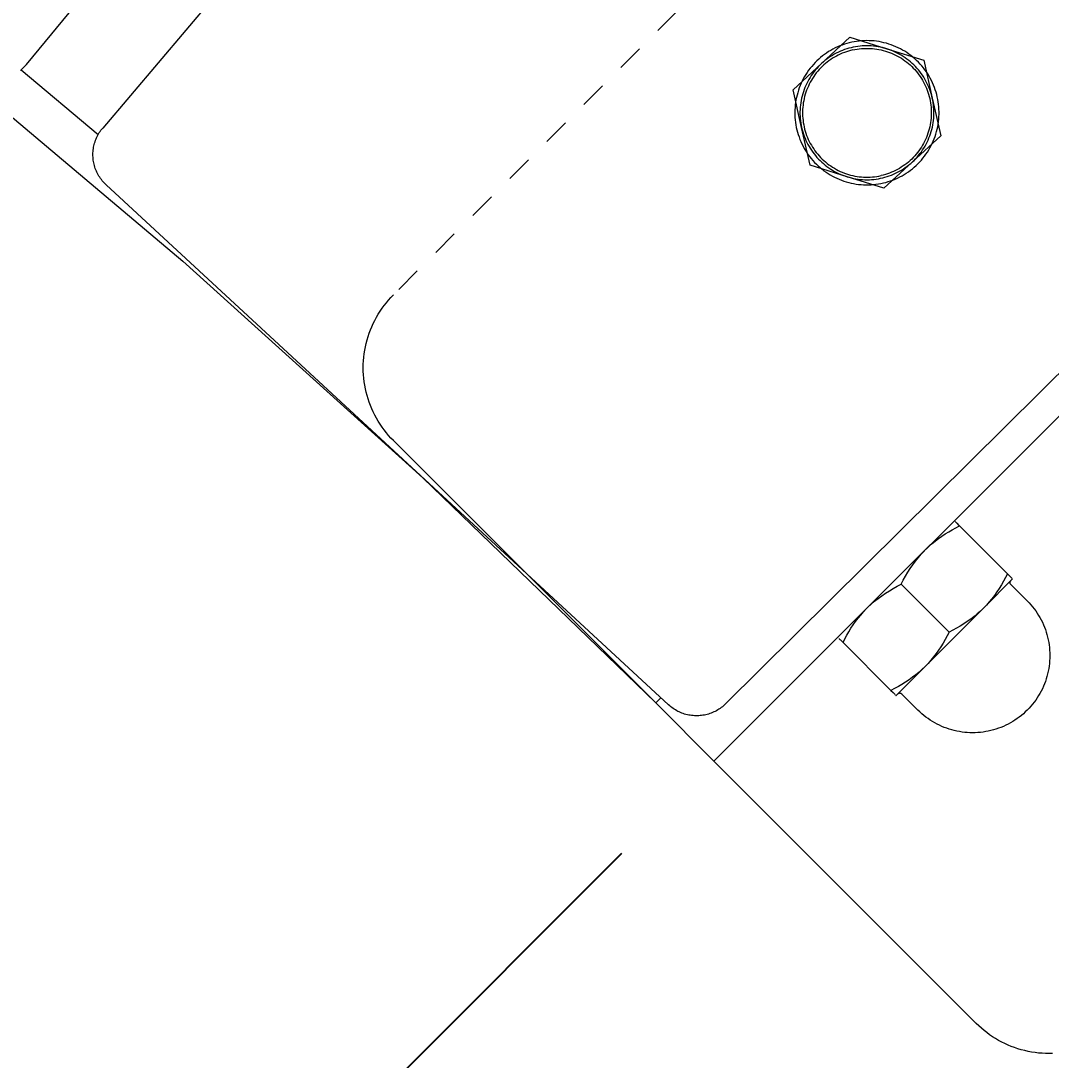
# Model space of a CAD drawing. Header units: inches. Extents: x -14 to 184, y -4 to 134.
# Drawn here: x 57.344 to 61.282, y 53.69 to 57.662 of the extents above; entities that cross this region are included whole.
import ezdxf

# ---------------------------------------------------------------- set-up
doc = ezdxf.new("R2010")
doc.units = ezdxf.units.IN
doc.linetypes.add('HIDDEN', pattern=[1.905, 1.27, -0.635])
for name, color, linetype, lineweight in [('ZANO_R', 7, 'Continuous', 0), ('ZANO_R_przerywana', 250, 'HIDDEN', 0), ('ZANO_W', 1, 'Continuous', 0)]:
    doc.layers.add(name, color=color, linetype=linetype, lineweight=lineweight)
doc.styles.get("Standard").update_dxf_attribs({"font": 'arial.ttf'})
doc.dimstyles.new('amerykanie', dxfattribs={"dimtxt": 50, "dimasz": 50, "dimexe": 0.5, "dimexo": 0.5, "dimgap": 1, "dimtad": 1, "dimdec": 0, "dimzin": 0, "dimlunit": 5, "dimtxsty": 'Standard', "dimcen": 0.09, "dimclrd": 1, "dimclre": 1, "dimclrt": 1, "dimazin": 0, "dimtfac": 1, "dimtdec": 0, "dimtmove": 0, "dimatfit": 3, "dimfxl": 1, "dimtzin": 0, "dimarcsym": 1})

# ---------------------------------------------------------------- blocks, each defined once
blk = doc.blocks.new('*D387')
at = {"layer": 'ZANO_W', "color": 1, "lineweight": -2}
for p, q in [((8.6774, 54.4793), (12.9502, 50.2065)), ((59.6392, 54.4793), (55.3664, 50.2065))]:
    blk.add_line(p, q, dxfattribs=at)
blk.add_arc((34.1583, 28.9984), 30.4928, 46.87908, 133.12092, dxfattribs=at)
at = {"layer": 'ZANO_W', "color": 1}
for points in [[(13.1993, 51.3753), (13.4311, 51.1357), (12.5966, 50.5601)], [(54.8855, 51.1357), (55.1173, 51.3753), (55.72, 50.5601)]]:
    blk.add_solid(points, dxfattribs=at)
at = {"layer": 'ZANO_W', "color": 1, "insert": (34.1583, 60.8314), "char_height": 1.625, "attachment_point": 5}
blk.add_mtext("90%%d0'", dxfattribs=at)

msp = doc.modelspace()

# ---------------------------------------------------------------- linework, layer by layer
at = {"layer": 'ZANO_R'}
for p, q in [((57.36583, 57.49544), (68.45687, 70.92605)), ((68.91115, 70.54621), (57.65686, 57.25211)), ((60.03716, 55.05177), (72.40729, 67.31441)), ((72.24184, 67.08196), (60.27113, 55.11125)), ((60.40378, 57.49856), (60.51234, 57.59877)), ((60.51234, 57.59877), (60.65341, 57.55487)), ((60.4561, 57.558), (60.44758, 57.55364)), ((60.46476, 57.56206), (60.4561, 57.558)), ((60.47356, 57.56582), (60.46476, 57.56206)), ((60.48248, 57.56927), (60.47356, 57.56582)), ((60.49152, 57.5724), (60.48248, 57.56927)), ((60.50066, 57.57522), (60.49152, 57.5724)), ((60.50019, 57.55452), (60.492, 57.55177)), ((60.50848, 57.55698), (60.50019, 57.55452)), ((60.50989, 57.57773), (60.50066, 57.57522)), ((60.51684, 57.55917), (60.50848, 57.55698)), ((60.51921, 57.57991), (60.50989, 57.57773)), ((60.52527, 57.56107), (60.51684, 57.55917)), ((60.52859, 57.58176), (60.51921, 57.57991)), ((60.53377, 57.56269), (60.52527, 57.56107)), ((60.53803, 57.58329), (60.52859, 57.58176)), ((60.54231, 57.56402), (60.53377, 57.56269)), ((60.54752, 57.58449), (60.53803, 57.58329)), ((60.53972, 57.55369), (60.54805, 57.55483)), ((60.55089, 57.56506), (60.54231, 57.56402)), ((60.55705, 57.58536), (60.54752, 57.58449)), ((60.54805, 57.55483), (60.5564, 57.55569)), ((60.5595, 57.5658), (60.55089, 57.56506)), ((60.5564, 57.55569), (60.56479, 57.55626)), ((60.5666, 57.5859), (60.55705, 57.58536)), ((60.56813, 57.56626), (60.5595, 57.5658)), ((60.56479, 57.55626), (60.57318, 57.55655)), ((60.57617, 57.58611), (60.5666, 57.5859)), ((60.57678, 57.56643), (60.56813, 57.56626)), ((60.57318, 57.55655), (60.58159, 57.55655)), ((60.58573, 57.58599), (60.57617, 57.58611)), ((60.58542, 57.5663), (60.57678, 57.56643)), ((60.58159, 57.55655), (60.58998, 57.55626)), ((60.59405, 57.56588), (60.58542, 57.5663)), ((60.59529, 57.58553), (60.58573, 57.58599)), ((60.58998, 57.55626), (60.59837, 57.55569)), ((60.60267, 57.56517), (60.59405, 57.56588)), ((60.60482, 57.58474), (60.59529, 57.58553)), ((60.59837, 57.55569), (60.60672, 57.55483)), ((60.61125, 57.56417), (60.60267, 57.56517)), ((60.61432, 57.58362), (60.60482, 57.58474)), ((60.60672, 57.55483), (60.61505, 57.55368)), ((60.6198, 57.56288), (60.61125, 57.56417)), ((60.62378, 57.58218), (60.61432, 57.58362)), ((60.6283, 57.56131), (60.6198, 57.56288)), ((60.63318, 57.5804), (60.62378, 57.58218)), ((60.63674, 57.55944), (60.6283, 57.56131)), ((60.64251, 57.5783), (60.63318, 57.5804)), ((60.64512, 57.5573), (60.63674, 57.55944)), ((60.65177, 57.57588), (60.64251, 57.5783)), ((60.65341, 57.55487), (60.64512, 57.5573)), ((60.66093, 57.57314), (60.65177, 57.57588)), ((60.65341, 57.55487), (60.79448, 57.51096)), ((60.66162, 57.55216), (60.65341, 57.55487)), ((60.66999, 57.57008), (60.66093, 57.57314)), ((60.67895, 57.56671), (60.66999, 57.57008)), ((60.68778, 57.56303), (60.67895, 57.56671)), ((60.69647, 57.55904), (60.68778, 57.56303)), ((60.70503, 57.55476), (60.69647, 57.55904)), ((60.71343, 57.55018), (60.70503, 57.55476)), ((57.0166, 57.54046), (57.96252, 56.74368)), ((60.3929, 57.51527), (60.3859, 57.50875)), ((60.40011, 57.52155), (60.3929, 57.51527)), ((60.40754, 57.52758), (60.40011, 57.52155)), ((60.41518, 57.53334), (60.40754, 57.52758)), ((60.42301, 57.53883), (60.41518, 57.53334)), ((60.42369, 57.51515), (60.41687, 57.50985)), ((60.43103, 57.54405), (60.42301, 57.53883)), ((60.43069, 57.52023), (60.42369, 57.51515)), ((60.43786, 57.52506), (60.43069, 57.52023)), ((60.43922, 57.54899), (60.43103, 57.54405)), ((60.44518, 57.52965), (60.43786, 57.52506)), ((60.44596, 57.51856), (60.43893, 57.51396)), ((60.44758, 57.55364), (60.43922, 57.54899)), ((60.45266, 57.53399), (60.44518, 57.52965)), ((60.45314, 57.52293), (60.44596, 57.51856)), ((60.46028, 57.53807), (60.45266, 57.53399)), ((60.46046, 57.52705), (60.45314, 57.52293)), ((60.46803, 57.5419), (60.46028, 57.53807)), ((60.46792, 57.53091), (60.46046, 57.52705)), ((60.47551, 57.53452), (60.46792, 57.53091)), ((60.47591, 57.54546), (60.46803, 57.5419)), ((60.48322, 57.53786), (60.47551, 57.53452)), ((60.4839, 57.54875), (60.47591, 57.54546)), ((60.49104, 57.54095), (60.48322, 57.53786)), ((60.492, 57.55177), (60.4839, 57.54875)), ((60.49895, 57.54376), (60.49104, 57.54095)), ((60.50696, 57.5463), (60.49895, 57.54376)), ((60.51505, 57.54857), (60.50696, 57.5463)), ((60.52322, 57.55055), (60.51505, 57.54857)), ((60.52322, 57.55055), (60.53144, 57.55226)), ((60.53144, 57.55226), (60.53972, 57.55369)), ((60.61505, 57.55368), (60.62333, 57.55225)), ((60.62333, 57.55225), (60.63155, 57.55054)), ((60.63155, 57.55054), (60.63972, 57.54855)), ((60.63972, 57.54855), (60.64781, 57.54629)), ((60.64781, 57.54629), (60.65582, 57.54374)), ((60.65582, 57.54374), (60.66373, 57.54093)), ((60.66973, 57.54918), (60.66162, 57.55216)), ((60.66373, 57.54093), (60.67155, 57.53785)), ((60.67774, 57.54592), (60.66973, 57.54918)), ((60.67155, 57.53785), (60.67925, 57.5345)), ((60.68563, 57.5424), (60.67774, 57.54592)), ((60.67925, 57.5345), (60.68684, 57.53089)), ((60.6934, 57.53861), (60.68563, 57.5424)), ((60.68684, 57.53089), (60.6943, 57.52702)), ((60.70104, 57.53456), (60.6934, 57.53861)), ((60.6943, 57.52702), (60.70162, 57.5229)), ((60.70854, 57.53025), (60.70104, 57.53456)), ((60.70162, 57.5229), (60.7088, 57.51854)), ((60.71588, 57.5257), (60.70854, 57.53025)), ((60.7088, 57.51854), (60.71583, 57.51393)), ((60.72166, 57.54531), (60.71343, 57.55018)), ((60.72307, 57.52089), (60.71588, 57.5257)), ((60.72973, 57.54017), (60.72166, 57.54531)), ((60.73009, 57.51585), (60.72307, 57.52089)), ((60.7376, 57.53474), (60.72973, 57.54017)), ((60.73694, 57.51058), (60.73009, 57.51585)), ((60.74529, 57.52904), (60.7376, 57.53474)), ((60.75277, 57.52308), (60.74529, 57.52904)), ((60.76004, 57.51687), (60.75277, 57.52308)), ((60.76709, 57.5104), (60.76004, 57.51687)), ((57.34669, 57.47598), (57.34248, 57.4725)), ((57.35079, 57.4796), (57.34669, 57.47598)), ((57.35475, 57.48336), (57.35079, 57.4796)), ((57.35859, 57.48726), (57.35475, 57.48336)), ((57.36228, 57.49129), (57.35859, 57.48726)), ((57.36583, 57.49544), (57.36228, 57.49129)), ((60.29522, 57.39834), (60.40378, 57.49856)), ((60.36031, 57.48034), (60.35454, 57.4727)), ((60.36633, 57.48777), (60.36031, 57.48034)), ((60.37261, 57.49499), (60.36633, 57.48777)), ((60.37914, 57.50198), (60.37261, 57.49499)), ((60.3859, 57.50875), (60.37914, 57.50198)), ((60.38565, 57.48003), (60.38003, 57.47346)), ((60.39148, 57.48641), (60.38565, 57.48003)), ((60.3947, 57.4754), (60.38918, 57.46906)), ((60.39753, 57.49259), (60.39148, 57.48641)), ((60.40044, 57.48154), (60.3947, 57.4754)), ((60.40378, 57.49856), (60.39753, 57.49259)), ((60.40638, 57.48748), (60.40044, 57.48154)), ((60.41023, 57.50431), (60.40378, 57.49856)), ((60.41252, 57.49321), (60.40638, 57.48748)), ((60.41687, 57.50985), (60.41023, 57.50431)), ((60.41886, 57.49873), (60.41252, 57.49321)), ((60.42537, 57.50403), (60.41886, 57.49873)), ((60.43207, 57.50911), (60.42537, 57.50403)), ((60.43893, 57.51396), (60.43207, 57.50911)), ((60.71583, 57.51393), (60.72269, 57.50908)), ((60.72269, 57.50908), (60.72939, 57.50401)), ((60.72939, 57.50401), (60.7359, 57.4987)), ((60.7359, 57.4987), (60.74224, 57.49318)), ((60.74361, 57.50507), (60.73694, 57.51058)), ((60.74224, 57.49318), (60.74838, 57.48744)), ((60.75008, 57.49935), (60.74361, 57.50507)), ((60.74838, 57.48744), (60.75432, 57.4815)), ((60.75636, 57.49341), (60.75008, 57.49935)), ((60.75432, 57.4815), (60.76005, 57.47536)), ((60.76244, 57.48726), (60.75636, 57.49341)), ((60.76005, 57.47536), (60.76557, 57.46903)), ((60.7683, 57.48091), (60.76244, 57.48726)), ((60.77392, 57.5037), (60.76709, 57.5104)), ((60.77395, 57.47436), (60.7683, 57.48091)), ((60.7805, 57.49676), (60.77392, 57.5037)), ((60.78684, 57.4896), (60.7805, 57.49676)), ((60.79293, 57.48222), (60.78684, 57.4896)), ((60.79876, 57.47463), (60.79293, 57.48222)), ((60.79448, 57.51096), (60.82699, 57.36683)), ((57.34512, 57.47465), (57.64007, 57.22803)), ((60.33424, 57.4403), (60.32988, 57.43179)), ((60.33889, 57.44866), (60.33424, 57.4403)), ((60.34383, 57.45686), (60.33889, 57.44866)), ((60.34905, 57.46487), (60.34383, 57.45686)), ((60.35454, 57.4727), (60.34905, 57.46487)), ((60.35545, 57.43797), (60.35127, 57.4304)), ((60.35988, 57.44539), (60.35545, 57.43797)), ((60.36456, 57.45266), (60.35988, 57.44539)), ((60.36948, 57.45976), (60.36456, 57.45266)), ((60.36935, 57.44196), (60.36498, 57.43479)), ((60.37396, 57.44899), (60.36935, 57.44196)), ((60.37464, 57.4667), (60.36948, 57.45976)), ((60.3788, 57.45585), (60.37396, 57.44899)), ((60.38003, 57.47346), (60.37464, 57.4667)), ((60.38388, 57.46255), (60.3788, 57.45585)), ((60.38918, 57.46906), (60.38388, 57.46255)), ((60.76557, 57.46903), (60.77087, 57.46251)), ((60.77087, 57.46251), (60.77595, 57.45581)), ((60.77937, 57.46763), (60.77395, 57.47436)), ((60.77595, 57.45581), (60.78079, 57.44895)), ((60.78456, 57.46071), (60.77937, 57.46763)), ((60.78079, 57.44895), (60.7854, 57.44192)), ((60.78951, 57.45363), (60.78456, 57.46071)), ((60.7854, 57.44192), (60.78977, 57.43474)), ((60.79422, 57.44638), (60.78951, 57.45363)), ((60.79869, 57.43898), (60.79422, 57.44638)), ((60.8029, 57.43143), (60.79869, 57.43898)), ((60.80433, 57.46685), (60.79876, 57.47463)), ((60.80961, 57.45888), (60.80433, 57.46685)), ((60.81462, 57.45073), (60.80961, 57.45888)), ((60.81935, 57.44241), (60.81462, 57.45073)), ((60.82378, 57.43393), (60.81935, 57.44241)), ((60.32773, 57.25421), (60.29522, 57.39834)), ((60.31548, 57.39637), (60.31266, 57.38723)), ((60.31862, 57.4054), (60.31548, 57.39637)), ((60.32207, 57.41433), (60.31862, 57.4054)), ((60.32582, 57.42313), (60.32207, 57.41433)), ((60.32988, 57.43179), (60.32582, 57.42313)), ((60.33718, 57.39885), (60.33434, 57.39069)), ((60.3403, 57.40691), (60.33718, 57.39885)), ((60.34369, 57.41486), (60.3403, 57.40691)), ((60.34735, 57.4227), (60.34369, 57.41486)), ((60.34696, 57.39689), (60.34414, 57.38898)), ((60.35004, 57.40471), (60.34696, 57.39689)), ((60.35127, 57.4304), (60.34735, 57.4227)), ((60.35339, 57.41242), (60.35004, 57.40471)), ((60.357, 57.42), (60.35339, 57.41242)), ((60.36086, 57.42746), (60.357, 57.42)), ((60.36498, 57.43479), (60.36086, 57.42746)), ((60.78977, 57.43474), (60.79388, 57.42742)), ((60.79388, 57.42742), (60.79775, 57.41996)), ((60.79775, 57.41996), (60.80136, 57.41237)), ((60.80136, 57.41237), (60.8047, 57.40467)), ((60.80686, 57.42375), (60.8029, 57.43143)), ((60.8047, 57.40467), (60.80779, 57.39685)), ((60.81055, 57.41593), (60.80686, 57.42375)), ((60.80779, 57.39685), (60.8106, 57.38893)), ((60.81398, 57.408), (60.81055, 57.41593)), ((60.81713, 57.39995), (60.81398, 57.408)), ((60.82002, 57.3918), (60.81713, 57.39995)), ((60.82791, 57.4253), (60.82378, 57.43393)), ((60.83174, 57.41654), (60.82791, 57.4253)), ((60.83527, 57.40765), (60.83174, 57.41654)), ((60.83849, 57.39864), (60.83527, 57.40765)), ((60.84139, 57.38952), (60.83849, 57.39864)), ((60.30612, 57.35929), (60.30459, 57.34985)), ((60.30798, 57.36868), (60.30612, 57.35929)), ((60.31016, 57.37799), (60.30798, 57.36868)), ((60.31266, 57.38723), (60.31016, 57.37799)), ((60.32575, 57.35722), (60.32432, 57.34869)), ((60.32747, 57.36569), (60.32575, 57.35722)), ((60.32948, 57.3741), (60.32747, 57.36569)), ((60.33177, 57.38243), (60.32948, 57.3741)), ((60.33434, 57.39069), (60.33177, 57.38243)), ((60.33563, 57.35649), (60.3342, 57.34821)), ((60.33734, 57.36471), (60.33563, 57.35649)), ((60.33933, 57.37288), (60.33734, 57.36471)), ((60.3416, 57.38097), (60.33933, 57.37288)), ((60.34414, 57.38898), (60.3416, 57.38097)), ((60.8106, 57.38893), (60.81314, 57.38092)), ((60.81314, 57.38092), (60.81541, 57.37283)), ((60.81541, 57.37283), (60.81739, 57.36467)), ((60.81739, 57.36467), (60.8191, 57.35644)), ((60.8191, 57.35644), (60.82053, 57.34816)), ((60.82262, 57.38356), (60.82002, 57.3918)), ((60.82495, 57.37523), (60.82262, 57.38356)), ((60.82699, 57.36683), (60.82495, 57.37523)), ((60.82699, 57.36683), (60.85951, 57.22271)), ((60.82875, 57.35837), (60.82699, 57.36683)), ((60.83023, 57.34985), (60.82875, 57.35837)), ((60.84397, 57.38031), (60.84139, 57.38952)), ((60.84623, 57.37101), (60.84397, 57.38031)), ((60.84817, 57.36165), (60.84623, 57.37101)), ((60.84978, 57.35222), (60.84817, 57.36165)), ((60.30198, 57.32128), (60.30177, 57.31172)), ((60.30252, 57.33083), (60.30198, 57.32128)), ((60.30339, 57.34036), (60.30252, 57.33083)), ((60.30459, 57.34985), (60.30339, 57.34036)), ((60.32176, 57.3229), (60.32148, 57.31426)), ((60.32232, 57.33152), (60.32176, 57.3229)), ((60.32317, 57.34013), (60.32232, 57.33152)), ((60.32432, 57.34869), (60.32317, 57.34013)), ((60.33162, 57.32314), (60.33134, 57.31475)), ((60.3322, 57.33153), (60.33162, 57.32314)), ((60.33306, 57.33989), (60.3322, 57.33153)), ((60.3342, 57.34821), (60.33306, 57.33989)), ((60.82053, 57.34816), (60.82167, 57.33984)), ((60.82167, 57.33984), (60.82253, 57.33148)), ((60.82253, 57.33148), (60.8231, 57.3231)), ((60.8231, 57.3231), (60.82339, 57.3147)), ((60.83141, 57.34129), (60.83023, 57.34985)), ((60.83231, 57.33269), (60.83141, 57.34129)), ((60.83291, 57.32407), (60.83231, 57.33269)), ((60.83322, 57.31543), (60.83291, 57.32407)), ((60.85106, 57.34274), (60.84978, 57.35222)), ((60.85202, 57.33322), (60.85106, 57.34274)), ((60.85264, 57.32367), (60.85202, 57.33322)), ((60.85293, 57.31411), (60.85264, 57.32367)), ((60.30177, 57.31172), (60.3019, 57.30215)), ((60.3019, 57.30215), (60.30235, 57.2926)), ((60.30235, 57.2926), (60.30314, 57.28306)), ((60.30314, 57.28306), (60.30426, 57.27356)), ((60.32148, 57.31426), (60.3215, 57.30561)), ((60.3215, 57.30561), (60.32182, 57.29698)), ((60.32182, 57.29698), (60.32242, 57.28835)), ((60.32242, 57.28835), (60.32331, 57.27976)), ((60.32331, 57.27976), (60.3245, 57.27119)), ((60.33134, 57.31475), (60.33133, 57.30635)), ((60.33133, 57.30635), (60.33162, 57.29795)), ((60.33162, 57.29795), (60.33219, 57.28957)), ((60.33219, 57.28957), (60.33305, 57.28121)), ((60.33305, 57.28121), (60.33419, 57.27288)), ((60.82167, 57.28116), (60.82052, 57.27284)), ((60.82253, 57.28952), (60.82167, 57.28116)), ((60.8231, 57.2979), (60.82253, 57.28952)), ((60.82339, 57.3063), (60.8231, 57.2979)), ((60.82339, 57.3147), (60.82339, 57.3063)), ((60.8304, 57.27235), (60.83155, 57.28092)), ((60.83155, 57.28092), (60.8324, 57.28952)), ((60.8324, 57.28952), (60.83297, 57.29815)), ((60.83297, 57.29815), (60.83324, 57.30679)), ((60.83324, 57.30679), (60.83322, 57.31543)), ((60.85077, 57.27593), (60.85181, 57.28544)), ((60.85181, 57.28544), (60.85251, 57.29498)), ((60.85251, 57.29498), (60.85289, 57.30454)), ((60.85289, 57.30454), (60.85293, 57.31411)), ((57.64393, 57.23449), (57.64693, 57.23906)), ((57.64693, 57.23906), (57.65009, 57.24352)), ((57.65009, 57.24352), (57.6534, 57.24787)), ((57.6534, 57.24787), (57.65686, 57.25211)), ((60.30426, 57.27356), (60.30571, 57.26411)), ((60.30571, 57.26411), (60.30748, 57.25471)), ((60.30748, 57.25471), (60.30958, 57.24537)), ((60.30958, 57.24537), (60.312, 57.23612)), ((60.3245, 57.27119), (60.32597, 57.26267)), ((60.32597, 57.26267), (60.32773, 57.25421)), ((60.36024, 57.11009), (60.32773, 57.25421)), ((60.32773, 57.25421), (60.32977, 57.24581)), ((60.32977, 57.24581), (60.3321, 57.23749)), ((60.3321, 57.23749), (60.33471, 57.22925)), ((60.33419, 57.27288), (60.33562, 57.2646)), ((60.33562, 57.2646), (60.33733, 57.25638)), ((60.33733, 57.25638), (60.33932, 57.24821)), ((60.33932, 57.24821), (60.34158, 57.24012)), ((60.34158, 57.24012), (60.34413, 57.23211)), ((60.81313, 57.24008), (60.81058, 57.23207)), ((60.81539, 57.24817), (60.81313, 57.24008)), ((60.81738, 57.25633), (60.81539, 57.24817)), ((60.81909, 57.26456), (60.81738, 57.25633)), ((60.82052, 57.27284), (60.81909, 57.26456)), ((60.82039, 57.23036), (60.82296, 57.23861)), ((60.82296, 57.23861), (60.82524, 57.24695)), ((60.82524, 57.24695), (60.82725, 57.25536)), ((60.82725, 57.25536), (60.82897, 57.26383)), ((60.82897, 57.26383), (60.8304, 57.27235)), ((60.84069, 57.22924), (60.84335, 57.23842)), ((60.84335, 57.23842), (60.8457, 57.2477)), ((60.8457, 57.2477), (60.84772, 57.25705)), ((60.84772, 57.25705), (60.84941, 57.26647)), ((60.84941, 57.26647), (60.85077, 57.27593)), ((57.62597, 57.19478), (57.6276, 57.2)), ((57.6276, 57.2), (57.62941, 57.20515)), ((57.62941, 57.20515), (57.63141, 57.21024)), ((57.63141, 57.21024), (57.63357, 57.21526)), ((57.63357, 57.21526), (57.63591, 57.2202)), ((57.63591, 57.2202), (57.63842, 57.22506)), ((57.63842, 57.22506), (57.64109, 57.22982)), ((57.64109, 57.22982), (57.64393, 57.23449)), ((60.312, 57.23612), (60.31475, 57.22695)), ((60.31475, 57.22695), (60.31781, 57.21789)), ((60.31781, 57.21789), (60.32118, 57.20894)), ((60.32118, 57.20894), (60.32486, 57.20011)), ((60.32486, 57.20011), (60.32884, 57.19141)), ((60.33471, 57.22925), (60.33759, 57.2211)), ((60.33759, 57.2211), (60.34075, 57.21305)), ((60.34075, 57.21305), (60.34417, 57.20511)), ((60.34413, 57.23211), (60.34694, 57.2242)), ((60.34417, 57.20511), (60.34787, 57.1973)), ((60.34694, 57.2242), (60.35002, 57.21638)), ((60.34787, 57.1973), (60.35182, 57.18961)), ((60.35002, 57.21638), (60.35337, 57.20867)), ((60.35337, 57.20867), (60.35697, 57.20109)), ((60.35697, 57.20109), (60.36084, 57.19363)), ((60.85951, 57.22271), (60.75095, 57.12249)), ((60.79773, 57.20104), (60.79386, 57.19358)), ((60.80134, 57.20863), (60.79773, 57.20104)), ((60.80469, 57.21634), (60.80134, 57.20863)), ((60.80345, 57.19065), (60.80737, 57.19835)), ((60.80777, 57.22415), (60.80469, 57.21634)), ((60.80737, 57.19835), (60.81103, 57.20618)), ((60.81058, 57.23207), (60.80777, 57.22415)), ((60.81103, 57.20618), (60.81442, 57.21413)), ((60.81442, 57.21413), (60.81754, 57.2222)), ((60.81754, 57.2222), (60.82039, 57.23036)), ((60.82691, 57.19357), (60.83082, 57.2023)), ((60.83082, 57.2023), (60.83442, 57.21116)), ((60.83442, 57.21116), (60.83771, 57.22015)), ((60.83771, 57.22015), (60.84069, 57.22924)), ((57.61958, 57.15167), (57.61972, 57.15713)), ((57.61972, 57.15713), (57.62005, 57.16258)), ((57.62005, 57.16258), (57.62057, 57.16803)), ((57.62057, 57.16803), (57.62127, 57.17345)), ((57.62127, 57.17345), (57.62217, 57.17884)), ((57.62217, 57.17884), (57.62325, 57.18419)), ((57.62325, 57.18419), (57.62452, 57.18951)), ((57.62452, 57.18951), (57.62597, 57.19478)), ((60.32884, 57.19141), (60.33313, 57.18286)), ((60.33313, 57.18286), (60.3377, 57.17446)), ((60.3377, 57.17446), (60.34257, 57.16622)), ((60.34257, 57.16622), (60.34772, 57.15816)), ((60.34772, 57.15816), (60.35315, 57.15028)), ((60.35182, 57.18961), (60.35603, 57.18206)), ((60.35603, 57.18206), (60.3605, 57.17466)), ((60.3605, 57.17466), (60.36521, 57.16741)), ((60.36084, 57.19363), (60.36496, 57.1863)), ((60.36496, 57.1863), (60.36932, 57.17912)), ((60.36521, 57.16741), (60.37017, 57.16033)), ((60.36932, 57.17912), (60.37393, 57.1721)), ((60.37017, 57.16033), (60.37536, 57.15342)), ((60.37393, 57.1721), (60.37877, 57.16523)), ((60.37877, 57.16523), (60.38385, 57.15854)), ((60.38385, 57.15854), (60.38915, 57.15202)), ((60.77084, 57.1585), (60.76554, 57.15198)), ((60.77592, 57.16519), (60.77084, 57.1585)), ((60.78077, 57.17206), (60.77592, 57.16519)), ((60.78008, 57.15435), (60.78524, 57.16128)), ((60.78538, 57.17908), (60.78077, 57.17206)), ((60.78524, 57.16128), (60.79016, 57.16839)), ((60.78974, 57.18626), (60.78538, 57.17908)), ((60.79386, 57.19358), (60.78974, 57.18626)), ((60.79016, 57.16839), (60.79484, 57.17566)), ((60.79484, 57.17566), (60.79928, 57.18308)), ((60.79928, 57.18308), (60.80345, 57.19065)), ((60.80296, 57.15223), (60.80832, 57.16016)), ((60.80832, 57.16016), (60.8134, 57.16826)), ((60.8134, 57.16826), (60.81819, 57.17654)), ((60.81819, 57.17654), (60.8227, 57.18498)), ((60.8227, 57.18498), (60.82691, 57.19357)), ((57.61963, 57.1462), (57.61958, 57.15167)), ((57.61987, 57.14074), (57.61963, 57.1462)), ((57.62029, 57.13529), (57.61987, 57.14074)), ((57.62091, 57.12986), (57.62029, 57.13529)), ((57.62172, 57.12445), (57.62091, 57.12986)), ((57.62271, 57.11908), (57.62172, 57.12445)), ((57.62389, 57.11374), (57.62271, 57.11908)), ((60.35315, 57.15028), (60.35884, 57.1426)), ((60.35884, 57.1426), (60.3648, 57.13511)), ((60.3648, 57.13511), (60.37102, 57.12784)), ((60.37102, 57.12784), (60.37748, 57.12079)), ((60.37536, 57.15342), (60.38078, 57.14669)), ((60.37748, 57.12079), (60.38419, 57.11397)), ((60.38078, 57.14669), (60.38642, 57.14014)), ((60.38642, 57.14014), (60.39229, 57.13379)), ((60.38915, 57.15202), (60.39467, 57.14568)), ((60.39229, 57.13379), (60.39836, 57.12764)), ((60.39467, 57.14568), (60.40041, 57.13954)), ((60.39836, 57.12764), (60.40464, 57.1217)), ((60.40041, 57.13954), (60.40635, 57.1336)), ((60.40464, 57.1217), (60.41112, 57.11597)), ((60.40635, 57.1336), (60.41249, 57.12787)), ((60.41249, 57.12787), (60.41882, 57.12234)), ((60.41882, 57.12234), (60.42534, 57.11704)), ((60.75095, 57.12249), (60.64238, 57.02227)), ((60.73587, 57.12231), (60.72935, 57.11701)), ((60.7422, 57.12783), (60.73587, 57.12231)), ((60.74834, 57.13357), (60.7422, 57.12783)), ((60.7445, 57.11673), (60.75095, 57.12249)), ((60.75428, 57.13951), (60.74834, 57.13357)), ((60.75095, 57.12249), (60.7572, 57.12846)), ((60.76002, 57.14565), (60.75428, 57.13951)), ((60.7572, 57.12846), (60.76324, 57.13464)), ((60.76554, 57.15198), (60.76002, 57.14565)), ((60.76324, 57.13464), (60.76908, 57.14102)), ((60.76908, 57.14102), (60.77469, 57.14759)), ((60.77223, 57.11565), (60.77888, 57.12253)), ((60.77469, 57.14759), (60.78008, 57.15435)), ((60.77888, 57.12253), (60.78528, 57.12964)), ((60.78528, 57.12964), (60.79144, 57.13696)), ((60.79144, 57.13696), (60.79733, 57.1445)), ((60.79733, 57.1445), (60.80296, 57.15223)), ((57.62525, 57.10845), (57.62389, 57.11374)), ((57.6268, 57.10321), (57.62525, 57.10845)), ((57.62852, 57.09802), (57.6268, 57.10321)), ((57.63043, 57.0929), (57.62852, 57.09802)), ((57.63251, 57.08784), (57.63043, 57.0929)), ((57.63477, 57.08287), (57.63251, 57.08784)), ((57.63719, 57.07797), (57.63477, 57.08287)), ((57.63979, 57.07316), (57.63719, 57.07797)), ((60.50131, 57.06618), (60.36024, 57.11009)), ((60.38419, 57.11397), (60.39113, 57.10738)), ((60.39113, 57.10738), (60.39829, 57.10104)), ((60.39829, 57.10104), (60.40567, 57.09495)), ((60.40567, 57.09495), (60.41325, 57.08912)), ((60.41112, 57.11597), (60.41778, 57.11047)), ((60.41325, 57.08912), (60.42104, 57.08356)), ((60.41778, 57.11047), (60.42463, 57.10519)), ((60.42104, 57.08356), (60.42901, 57.07827)), ((60.42463, 57.10519), (60.43165, 57.10015)), ((60.42534, 57.11704), (60.43203, 57.11196)), ((60.42901, 57.07827), (60.43716, 57.07326)), ((60.43165, 57.10015), (60.43884, 57.09535)), ((60.43203, 57.11196), (60.4389, 57.10712)), ((60.43884, 57.09535), (60.44619, 57.09079)), ((60.4389, 57.10712), (60.44592, 57.10251)), ((60.44592, 57.10251), (60.4531, 57.09814)), ((60.44619, 57.09079), (60.45368, 57.08649)), ((60.4531, 57.09814), (60.46042, 57.09402)), ((60.45368, 57.08649), (60.46132, 57.08244)), ((60.46042, 57.09402), (60.46788, 57.09016)), ((60.46132, 57.08244), (60.46909, 57.07865)), ((60.46788, 57.09016), (60.47547, 57.08655)), ((60.46909, 57.07865), (60.47698, 57.07513)), ((60.47547, 57.08655), (60.48318, 57.0832)), ((60.48318, 57.0832), (60.49099, 57.08012)), ((60.49099, 57.08012), (60.49891, 57.0773)), ((60.66369, 57.0801), (60.65577, 57.07729)), ((60.6715, 57.08318), (60.66369, 57.0801)), ((60.67921, 57.08653), (60.6715, 57.08318)), ((60.67882, 57.07559), (60.68669, 57.07915)), ((60.6868, 57.09014), (60.67921, 57.08653)), ((60.68669, 57.07915), (60.69445, 57.08297)), ((60.69426, 57.094), (60.6868, 57.09014)), ((60.70158, 57.09812), (60.69426, 57.094)), ((60.69445, 57.08297), (60.70207, 57.08706)), ((60.70876, 57.10248), (60.70158, 57.09812)), ((60.70207, 57.08706), (60.70954, 57.0914)), ((60.71579, 57.10709), (60.70876, 57.10248)), ((60.70954, 57.0914), (60.71687, 57.09599)), ((60.72265, 57.11193), (60.71579, 57.10709)), ((60.71687, 57.09599), (60.72403, 57.10082)), ((60.71962, 57.07449), (60.72773, 57.07957)), ((60.72935, 57.11701), (60.72265, 57.11193)), ((60.72403, 57.10082), (60.73103, 57.10589)), ((60.72773, 57.07957), (60.73565, 57.08492)), ((60.73103, 57.10589), (60.73786, 57.1112)), ((60.73565, 57.08492), (60.74339, 57.09055)), ((60.73786, 57.1112), (60.7445, 57.11673)), ((60.74339, 57.09055), (60.75092, 57.09645)), ((60.75092, 57.09645), (60.75825, 57.1026)), ((60.75825, 57.1026), (60.76535, 57.109)), ((60.76535, 57.109), (60.77223, 57.11565)), ((57.64255, 57.06844), (57.63979, 57.07316)), ((57.64547, 57.06383), (57.64255, 57.06844)), ((57.64856, 57.05931), (57.64547, 57.06383)), ((57.65179, 57.05491), (57.64856, 57.05931)), ((57.65518, 57.05062), (57.65179, 57.05491)), ((57.65871, 57.04645), (57.65518, 57.05062)), ((57.66239, 57.04241), (57.65871, 57.04645)), ((57.66621, 57.03849), (57.66239, 57.04241)), ((57.67016, 57.03471), (57.66621, 57.03849)), ((60.43716, 57.07326), (60.44548, 57.06854)), ((60.44548, 57.06854), (60.45395, 57.06411)), ((60.45395, 57.06411), (60.46258, 57.05997)), ((60.46258, 57.05997), (60.47135, 57.05614)), ((60.47135, 57.05614), (60.48024, 57.05261)), ((60.47698, 57.07513), (60.48499, 57.07187)), ((60.48024, 57.05261), (60.48925, 57.0494)), ((60.48499, 57.07187), (60.4931, 57.06889)), ((60.48925, 57.0494), (60.49836, 57.0465)), ((60.4931, 57.06889), (60.50131, 57.06618)), ((60.49836, 57.0465), (60.50758, 57.04391)), ((60.49891, 57.0773), (60.50692, 57.07476)), ((60.64238, 57.02227), (60.50131, 57.06618)), ((60.50131, 57.06618), (60.50961, 57.06375)), ((60.50692, 57.07476), (60.51501, 57.07249)), ((60.50758, 57.04391), (60.51687, 57.04165)), ((60.50961, 57.06375), (60.51798, 57.0616)), ((60.51501, 57.07249), (60.52317, 57.0705)), ((60.51687, 57.04165), (60.52624, 57.03972)), ((60.51798, 57.0616), (60.52642, 57.05974)), ((60.52317, 57.0705), (60.5314, 57.06879)), ((60.52624, 57.03972), (60.53567, 57.0381)), ((60.52642, 57.05974), (60.53492, 57.05816)), ((60.5314, 57.06879), (60.53968, 57.06736)), ((60.53492, 57.05816), (60.54347, 57.05687)), ((60.53567, 57.0381), (60.54515, 57.03682)), ((60.53968, 57.06736), (60.548, 57.06622)), ((60.54347, 57.05687), (60.55206, 57.05587)), ((60.548, 57.06622), (60.55636, 57.06536)), ((60.55206, 57.05587), (60.56067, 57.05516)), ((60.55636, 57.06536), (60.56474, 57.06478)), ((60.56067, 57.05516), (60.5693, 57.05474)), ((60.56474, 57.06478), (60.57314, 57.0645)), ((60.5693, 57.05474), (60.57795, 57.05462)), ((60.57314, 57.0645), (60.58154, 57.0645)), ((60.57795, 57.05462), (60.58659, 57.05478)), ((60.58154, 57.0645), (60.58994, 57.06478)), ((60.58659, 57.05478), (60.59522, 57.05524)), ((60.58994, 57.06478), (60.59832, 57.06535)), ((60.59522, 57.05524), (60.60383, 57.05599)), ((60.59832, 57.06535), (60.60668, 57.06621)), ((60.60383, 57.05599), (60.61242, 57.05703)), ((60.60668, 57.06621), (60.615, 57.06736)), ((60.61195, 57.03711), (60.62142, 57.03848)), ((60.61242, 57.05703), (60.62096, 57.05836)), ((60.615, 57.06736), (60.62328, 57.06878)), ((60.62096, 57.05836), (60.62945, 57.05997)), ((60.62142, 57.03848), (60.63083, 57.04017)), ((60.62328, 57.06878), (60.63151, 57.07049)), ((60.62945, 57.05997), (60.63788, 57.06188)), ((60.63083, 57.04017), (60.64018, 57.04219)), ((60.63967, 57.07248), (60.63151, 57.07049)), ((60.63788, 57.06188), (60.64624, 57.06406)), ((60.64776, 57.07475), (60.63967, 57.07248)), ((60.64018, 57.04219), (60.64946, 57.04453)), ((60.64624, 57.06406), (60.65453, 57.06653)), ((60.65577, 57.07729), (60.64776, 57.07475)), ((60.64946, 57.04453), (60.65865, 57.04719)), ((60.65453, 57.06653), (60.66273, 57.06927)), ((60.65865, 57.04719), (60.66774, 57.05017)), ((60.66273, 57.06927), (60.67083, 57.0723)), ((60.66774, 57.05017), (60.67672, 57.05347)), ((60.67083, 57.0723), (60.67882, 57.07559)), ((60.67672, 57.05347), (60.68558, 57.05707)), ((60.68558, 57.05707), (60.69431, 57.06098)), ((60.69431, 57.06098), (60.7029, 57.06519)), ((60.7029, 57.06519), (60.71134, 57.06969)), ((60.71134, 57.06969), (60.71962, 57.07449)), ((57.67016, 57.03471), (59.8194, 55.04797)), ((60.54515, 57.03682), (60.55467, 57.03587)), ((60.55467, 57.03587), (60.56421, 57.03525)), ((60.56421, 57.03525), (60.57377, 57.03496)), ((60.57377, 57.03496), (60.58334, 57.035)), ((60.58334, 57.035), (60.5929, 57.03537)), ((60.5929, 57.03537), (60.60244, 57.03608)), ((60.60244, 57.03608), (60.61195, 57.03711)), ((57.96252, 56.74368), (58.88069, 55.91506)), ((58.72458, 56.10912), (58.71702, 56.12024)), ((58.73252, 56.09827), (58.72458, 56.10912)), ((58.74083, 56.0877), (58.73252, 56.09827)), ((58.74949, 56.07742), (58.74083, 56.0877)), ((58.75849, 56.06744), (58.74949, 56.07742)), ((58.76784, 56.05777), (58.75849, 56.06744)), ((58.76784, 56.05777), (59.77003, 55.05558)), ((58.88069, 55.91506), (59.77003, 55.05558)), ((60.91163, 55.75135), (60.91143, 55.75155)), ((60.91195, 55.75104), (60.91178, 55.7512)), ((60.91243, 55.75056), (60.91221, 55.75078)), ((60.91539, 55.74759), (60.91447, 55.74851)), ((60.91539, 55.74759), (60.9156, 55.74737)), ((60.91676, 55.74622), (60.9156, 55.74737)), ((60.91676, 55.74622), (60.91683, 55.74614)), ((60.91796, 55.74501), (60.91683, 55.74614)), ((60.91734, 55.72469), (60.93132, 55.73166)), ((60.91796, 55.74501), (60.91821, 55.74476)), ((60.91927, 55.7437), (60.91821, 55.74476)), ((60.91927, 55.7437), (60.91972, 55.74325)), ((60.92059, 55.74238), (60.91972, 55.74325)), ((60.92059, 55.74238), (60.9291, 55.73387)), ((60.93132, 55.73166), (60.9291, 55.73387)), ((60.93132, 55.73166), (61.11425, 55.54873)), ((60.85109, 55.68347), (60.86381, 55.69254)), ((60.86381, 55.69254), (60.8768, 55.7012)), ((60.8768, 55.7012), (60.89007, 55.70945)), ((60.89007, 55.70945), (60.90358, 55.71729)), ((60.90358, 55.71729), (60.91734, 55.72469)), ((60.80325, 55.64333), (60.81473, 55.65392)), ((60.81473, 55.65392), (60.82654, 55.66415)), ((60.82654, 55.66415), (60.83866, 55.674)), ((60.83866, 55.674), (60.85109, 55.68347)), ((60.76299, 55.5974), (60.7738, 55.61095)), ((60.7738, 55.61095), (60.78507, 55.62412)), ((60.78507, 55.62412), (60.7968, 55.63688)), ((60.73348, 55.55459), (60.74282, 55.5692)), ((60.74282, 55.5692), (60.75266, 55.58347)), ((60.75266, 55.58347), (60.76299, 55.5974)), ((60.71637, 55.52445), (60.72466, 55.53967)), ((60.72466, 55.53967), (60.73348, 55.55459)), ((61.13414, 55.52884), (61.02483, 55.41953)), ((61.10709, 55.53434), (61.09946, 55.5202)), ((61.11425, 55.54873), (61.10709, 55.53434)), ((61.11425, 55.54873), (61.11695, 55.54603)), ((61.11855, 55.54442), (61.11695, 55.54603)), ((61.11855, 55.54442), (61.11964, 55.54334)), ((61.12055, 55.54243), (61.11964, 55.54334)), ((61.12055, 55.54243), (61.12232, 55.54066)), ((61.12243, 55.54054), (61.12232, 55.54066)), ((61.12243, 55.54054), (61.12365, 55.53933)), ((61.1242, 55.53877), (61.12365, 55.53933)), ((61.1242, 55.53877), (61.12498, 55.538)), ((61.12584, 55.53713), (61.12498, 55.538)), ((61.12584, 55.53713), (61.1263, 55.53668)), ((61.12736, 55.53562), (61.1263, 55.53668)), ((61.12736, 55.53562), (61.12761, 55.53537)), ((61.12873, 55.53424), (61.12761, 55.53537)), ((61.12873, 55.53424), (61.1289, 55.53407)), ((61.12997, 55.53301), (61.1289, 55.53407)), ((61.12997, 55.53301), (61.13018, 55.5328)), ((61.13105, 55.53193), (61.13018, 55.5328)), ((61.13203, 55.53096), (61.13143, 55.53156)), ((61.13275, 55.53024), (61.13261, 55.53038)), ((61.13335, 55.52963), (61.13315, 55.52984)), ((61.13379, 55.52919), (61.13363, 55.52935)), ((61.13414, 55.52884), (61.13389, 55.52909)), ((60.66296, 55.48407), (60.67788, 55.49289)), ((60.67788, 55.49289), (60.69311, 55.50119)), ((60.69311, 55.50119), (60.70861, 55.50894)), ((60.70861, 55.50894), (60.71637, 55.52445)), ((60.89154, 55.32602), (60.70861, 55.50894)), ((61.08284, 55.4927), (61.07387, 55.47937)), ((61.09138, 55.50632), (61.08284, 55.4927)), ((61.09946, 55.5202), (61.09138, 55.50632)), ((61.1243, 55.51524), (61.12432, 55.51558)), ((61.1243, 55.51491), (61.1243, 55.51524)), ((61.1243, 55.51457), (61.1243, 55.51491)), ((61.12432, 55.51424), (61.1243, 55.51457)), ((61.12432, 55.51558), (61.12435, 55.51591)), ((61.12435, 55.5139), (61.12432, 55.51424)), ((61.12435, 55.51591), (61.12439, 55.51625)), ((61.12439, 55.51357), (61.12435, 55.5139)), ((61.12439, 55.51625), (61.12444, 55.51658)), ((61.12444, 55.51324), (61.12439, 55.51357)), ((61.12444, 55.51658), (61.1245, 55.51691)), ((61.1245, 55.51291), (61.12444, 55.51324)), ((61.1245, 55.51691), (61.12457, 55.51724)), ((61.12458, 55.51258), (61.1245, 55.51291)), ((61.12457, 55.51724), (61.12466, 55.51756)), ((61.12466, 55.51226), (61.12458, 55.51258)), ((61.12466, 55.51756), (61.12475, 55.51788)), ((61.12476, 55.51193), (61.12466, 55.51226)), ((61.12475, 55.51788), (61.12486, 55.5182)), ((61.12487, 55.51162), (61.12476, 55.51193)), ((61.12486, 55.5182), (61.12498, 55.51852)), ((61.12498, 55.5113), (61.12487, 55.51162)), ((61.12498, 55.51852), (61.12511, 55.51883)), ((61.12511, 55.51099), (61.12498, 55.5113)), ((61.12511, 55.51883), (61.12525, 55.51913)), ((61.12525, 55.51069), (61.12511, 55.51099)), ((61.12525, 55.51913), (61.12539, 55.51943)), ((61.1254, 55.51039), (61.12525, 55.51069)), ((61.12539, 55.51943), (61.12555, 55.51973)), ((61.12556, 55.51009), (61.1254, 55.51039)), ((61.12555, 55.51973), (61.12572, 55.52002)), ((61.12573, 55.5098), (61.12556, 55.51009)), ((61.12572, 55.52002), (61.1259, 55.5203)), ((61.12591, 55.50952), (61.12573, 55.5098)), ((61.1259, 55.5203), (61.12609, 55.52058)), ((61.1261, 55.50924), (61.12591, 55.50952)), ((61.12609, 55.52058), (61.12629, 55.52085)), ((61.1263, 55.50897), (61.1261, 55.50924)), ((61.12629, 55.52085), (61.1265, 55.52112)), ((61.1265, 55.5087), (61.1263, 55.50897)), ((61.1265, 55.52112), (61.12671, 55.52137)), ((61.12672, 55.50845), (61.1265, 55.5087)), ((61.12695, 55.5082), (61.12672, 55.50845)), ((61.12718, 55.50796), (61.12695, 55.5082)), ((61.18982, 55.44532), (61.12718, 55.50796)), ((60.60661, 55.44376), (60.62016, 55.45457)), ((60.62016, 55.45457), (60.63408, 55.4649)), ((60.63408, 55.4649), (60.64835, 55.47474)), ((60.64835, 55.47474), (60.66296, 55.48407)), ((61.05465, 55.45362), (61.04443, 55.44123)), ((61.06447, 55.46634), (61.05465, 55.45362)), ((61.07387, 55.47937), (61.06447, 55.46634)), ((60.56363, 55.40282), (60.57422, 55.41431)), ((60.58067, 55.42075), (60.59344, 55.43248)), ((60.59344, 55.43248), (60.60661, 55.44376)), ((61.02011, 55.41481), (60.80274, 55.19744)), ((61.02278, 55.41748), (61.01108, 55.40647)), ((61.0338, 55.42918), (61.02278, 55.41748)), ((61.04443, 55.44123), (61.0338, 55.42918)), ((61.18982, 55.44532), (61.19682, 55.43807)), ((61.19682, 55.43807), (61.20358, 55.43058)), ((61.20358, 55.43058), (61.21007, 55.42287)), ((61.21007, 55.42287), (61.2163, 55.41494)), ((61.2163, 55.41494), (61.22226, 55.40681)), ((60.53409, 55.36647), (60.54355, 55.37889)), ((60.54355, 55.37889), (60.5534, 55.39102)), ((60.5534, 55.39102), (60.56363, 55.40282)), ((60.97392, 55.37579), (60.96089, 55.36639)), ((60.98664, 55.38561), (60.97392, 55.37579)), ((60.99903, 55.39584), (60.98664, 55.38561)), ((61.01108, 55.40647), (60.99903, 55.39584)), ((61.22226, 55.40681), (61.22793, 55.39847)), ((61.22793, 55.39847), (61.23331, 55.38995)), ((61.23331, 55.38995), (61.23841, 55.38125)), ((61.23841, 55.38125), (61.2432, 55.37237)), ((61.2432, 55.37237), (61.24768, 55.36334)), ((60.5081, 55.32749), (60.51635, 55.34075)), ((60.51635, 55.34075), (60.52502, 55.35375)), ((60.52502, 55.35375), (60.53409, 55.36647)), ((60.90592, 55.33318), (60.89154, 55.32602)), ((60.92006, 55.34081), (60.90592, 55.33318)), ((60.93395, 55.34889), (60.92006, 55.34081)), ((60.94756, 55.35742), (60.93395, 55.34889)), ((60.96089, 55.36639), (60.94756, 55.35742)), ((61.24768, 55.36334), (61.25186, 55.35417)), ((61.25186, 55.35417), (61.25571, 55.34485)), ((61.25571, 55.34485), (61.25925, 55.33541)), ((61.25925, 55.33541), (61.26247, 55.32585)), ((60.46601, 55.30613), (60.46629, 55.30584)), ((60.46635, 55.30578), (60.46652, 55.30561)), ((60.46696, 55.30516), (60.467, 55.30512)), ((60.47124, 55.30089), (60.47134, 55.3008)), ((60.47134, 55.3008), (60.47141, 55.30072)), ((60.47141, 55.30072), (60.47271, 55.29942)), ((60.47271, 55.29942), (60.47279, 55.29934)), ((60.47279, 55.29934), (60.47422, 55.29791)), ((60.47422, 55.29791), (60.4743, 55.29783)), ((60.4743, 55.29783), (60.47587, 55.29626)), ((60.47587, 55.29626), (60.4859, 55.28623)), ((60.4859, 55.28623), (60.49286, 55.30021)), ((60.49286, 55.30021), (60.50027, 55.31397)), ((60.50027, 55.31397), (60.5081, 55.32749)), ((60.87675, 55.29749), (60.86867, 55.2836)), ((60.88437, 55.31163), (60.87675, 55.29749)), ((60.89154, 55.32602), (60.88437, 55.31163)), ((61.26247, 55.32585), (61.26535, 55.31619)), ((61.26535, 55.31619), (61.26791, 55.30644)), ((61.26791, 55.30644), (61.27012, 55.2966)), ((61.27012, 55.2966), (61.27201, 55.2867)), ((60.4859, 55.28623), (60.66883, 55.10331)), ((60.85116, 55.25666), (60.84176, 55.24363)), ((60.86013, 55.26999), (60.85116, 55.25666)), ((60.86867, 55.2836), (60.86013, 55.26999)), ((61.27201, 55.2867), (61.27355, 55.27673)), ((61.27355, 55.27673), (61.27475, 55.26672)), ((61.27475, 55.26672), (61.27561, 55.25668)), ((61.27561, 55.25668), (61.27613, 55.24661)), ((60.82171, 55.21852), (60.81109, 55.20647)), ((60.83194, 55.23091), (60.82171, 55.21852)), ((60.84176, 55.24363), (60.83194, 55.23091)), ((61.27561, 55.21638), (61.27475, 55.20633)), ((61.27613, 55.22645), (61.27561, 55.21638)), ((61.27613, 55.24661), (61.2763, 55.23653)), ((61.2763, 55.23653), (61.27613, 55.22645)), ((60.79802, 55.19272), (60.68872, 55.08341)), ((60.77632, 55.17313), (60.76393, 55.1629)), ((60.78837, 55.18376), (60.77632, 55.17313)), ((60.80007, 55.19477), (60.78837, 55.18376)), ((60.81109, 55.20647), (60.80007, 55.19477)), ((61.27012, 55.17645), (61.26791, 55.16662)), ((61.27201, 55.18636), (61.27012, 55.17645)), ((61.27355, 55.19632), (61.27201, 55.18636)), ((61.27475, 55.20633), (61.27355, 55.19632)), ((60.72485, 55.13471), (60.71124, 55.12618)), ((60.73818, 55.14368), (60.72485, 55.13471)), ((60.75121, 55.15308), (60.73818, 55.14368)), ((60.76393, 55.1629), (60.75121, 55.15308)), ((61.25925, 55.13765), (61.25571, 55.1282)), ((61.26247, 55.1472), (61.25925, 55.13765)), ((61.26535, 55.15686), (61.26247, 55.1472)), ((61.26791, 55.16662), (61.26535, 55.15686)), ((59.99275, 54.83286), (60.27113, 55.11125)), ((60.68321, 55.11047), (60.66883, 55.10331)), ((60.66883, 55.10331), (60.67701, 55.09512)), ((60.67701, 55.09512), (60.68348, 55.08865)), ((60.69735, 55.11809), (60.68321, 55.11047)), ((60.69699, 55.09148), (60.69728, 55.09167)), ((60.69728, 55.09167), (60.69757, 55.09185)), ((60.71124, 55.12618), (60.69735, 55.11809)), ((60.69757, 55.09185), (60.69787, 55.09202)), ((60.69787, 55.09202), (60.69817, 55.09218)), ((60.69817, 55.09218), (60.69848, 55.09233)), ((60.69848, 55.09233), (60.69879, 55.09247)), ((60.69879, 55.09247), (60.69911, 55.0926)), ((60.69911, 55.0926), (60.69943, 55.09272)), ((60.69943, 55.09272), (60.69976, 55.09283)), ((60.69976, 55.09283), (60.70009, 55.09292)), ((60.70009, 55.09292), (60.70042, 55.093)), ((60.70042, 55.093), (60.70076, 55.09308)), ((60.70076, 55.09308), (60.7011, 55.09314)), ((60.7011, 55.09314), (60.70144, 55.09318)), ((60.70144, 55.09318), (60.70178, 55.09322)), ((60.70178, 55.09322), (60.70212, 55.09324)), ((60.70212, 55.09324), (60.70247, 55.09326)), ((60.70247, 55.09326), (60.70281, 55.09326)), ((60.70281, 55.09326), (60.70315, 55.09324)), ((60.70315, 55.09324), (60.70349, 55.09322)), ((60.70349, 55.09322), (60.70384, 55.09318)), ((60.70384, 55.09318), (60.70418, 55.09314)), ((60.70418, 55.09314), (60.70451, 55.09308)), ((60.70451, 55.09308), (60.70485, 55.093)), ((60.70485, 55.093), (60.70518, 55.09292)), ((60.70518, 55.09292), (60.70551, 55.09283)), ((60.70551, 55.09283), (60.70584, 55.09272)), ((60.70584, 55.09272), (60.70616, 55.0926)), ((60.70616, 55.0926), (60.70648, 55.09247)), ((60.70648, 55.09247), (60.7068, 55.09233)), ((60.7068, 55.09233), (60.70711, 55.09218)), ((60.70711, 55.09218), (60.70741, 55.09202)), ((60.70741, 55.09202), (60.70771, 55.09185)), ((60.70771, 55.09185), (60.708, 55.09167)), ((60.708, 55.09167), (60.70828, 55.09148)), ((61.23841, 55.09181), (61.23331, 55.08311)), ((61.2432, 55.10068), (61.23841, 55.09181)), ((61.24768, 55.10971), (61.2432, 55.10068)), ((61.25186, 55.11889), (61.24768, 55.10971)), ((61.25571, 55.1282), (61.25186, 55.11889)), ((59.7898, 55.07534), (59.77003, 55.05558)), ((59.77003, 55.05558), (59.99275, 54.83286)), ((60.68348, 55.08865), (60.68454, 55.08759)), ((60.68454, 55.08759), (60.68476, 55.08737)), ((60.68717, 55.08495), (60.68792, 55.0842)), ((60.68797, 55.08415), (60.68836, 55.08377)), ((60.68839, 55.08373), (60.68872, 55.08341)), ((60.69618, 55.09084), (60.69644, 55.09106)), ((60.69644, 55.09106), (60.69671, 55.09127)), ((60.69671, 55.09127), (60.69699, 55.09148)), ((60.70828, 55.09148), (60.70856, 55.09127)), ((60.70856, 55.09127), (60.70883, 55.09106)), ((60.70883, 55.09106), (60.70909, 55.09084)), ((60.70909, 55.09084), (60.70935, 55.09061)), ((60.70935, 55.09061), (60.7096, 55.09037)), ((60.7096, 55.09037), (60.77223, 55.02774)), ((61.2163, 55.05811), (61.21007, 55.05018)), ((61.22226, 55.06625), (61.2163, 55.05811)), ((61.22793, 55.07458), (61.22226, 55.06625)), ((61.23331, 55.08311), (61.22793, 55.07458)), ((59.82348, 55.04433), (59.8194, 55.04797)), ((59.82768, 55.04084), (59.82348, 55.04433)), ((59.832, 55.03749), (59.82768, 55.04084)), ((59.83643, 55.03429), (59.832, 55.03749)), ((59.84097, 55.03125), (59.83643, 55.03429)), ((59.84562, 55.02837), (59.84097, 55.03125)), ((59.85036, 55.02565), (59.84562, 55.02837)), ((59.85519, 55.0231), (59.85036, 55.02565)), ((59.86011, 55.02072), (59.85519, 55.0231)), ((59.86511, 55.01851), (59.86011, 55.02072)), ((59.87018, 55.01647), (59.86511, 55.01851)), ((59.87532, 55.01461), (59.87018, 55.01647)), ((59.88052, 55.01293), (59.87532, 55.01461)), ((59.88578, 55.01143), (59.88052, 55.01293)), ((59.9721, 55.01294), (59.96684, 55.01144)), ((59.9773, 55.01462), (59.9721, 55.01294)), ((59.98244, 55.01648), (59.9773, 55.01462)), ((59.98751, 55.01852), (59.98244, 55.01648)), ((59.99251, 55.02073), (59.98751, 55.01852)), ((59.99743, 55.02311), (59.99251, 55.02073)), ((60.00226, 55.02567), (59.99743, 55.02311)), ((60.007, 55.02839), (60.00226, 55.02567)), ((60.01165, 55.03127), (60.007, 55.02839)), ((60.01619, 55.03431), (60.01165, 55.03127)), ((60.02062, 55.03751), (60.01619, 55.03431)), ((60.02494, 55.04086), (60.02062, 55.03751)), ((60.02914, 55.04435), (60.02494, 55.04086)), ((60.03322, 55.04799), (60.02914, 55.04435)), ((60.03716, 55.05177), (60.03322, 55.04799)), ((60.77948, 55.02073), (60.77223, 55.02774)), ((60.78697, 55.01397), (60.77948, 55.02073)), ((60.79468, 55.00748), (60.78697, 55.01397)), ((61.17508, 55.01397), (61.16737, 55.00748)), ((61.18257, 55.02073), (61.17508, 55.01397)), ((61.18982, 55.02774), (61.18257, 55.02073)), ((61.19682, 55.03499), (61.18982, 55.02774)), ((61.20358, 55.04247), (61.19682, 55.03499)), ((61.21007, 55.05018), (61.20358, 55.04247)), ((59.89108, 55.01012), (59.88578, 55.01143)), ((59.89643, 55.00899), (59.89108, 55.01012)), ((59.90181, 55.00805), (59.89643, 55.00899)), ((59.90723, 55.00729), (59.90181, 55.00805)), ((59.91266, 55.00672), (59.90723, 55.00729)), ((59.91812, 55.00635), (59.91266, 55.00672)), ((59.92358, 55.00616), (59.91812, 55.00635)), ((59.92904, 55.00616), (59.92358, 55.00616)), ((59.93451, 55.00635), (59.92904, 55.00616)), ((59.93996, 55.00673), (59.93451, 55.00635)), ((59.9454, 55.0073), (59.93996, 55.00673)), ((59.95081, 55.00805), (59.9454, 55.0073)), ((59.95619, 55.009), (59.95081, 55.00805)), ((59.96154, 55.01013), (59.95619, 55.009)), ((59.96684, 55.01144), (59.96154, 55.01013)), ((60.80261, 55.00125), (60.79468, 55.00748)), ((60.81075, 54.9953), (60.80261, 55.00125)), ((60.81908, 54.98962), (60.81075, 54.9953)), ((60.8276, 54.98424), (60.81908, 54.98962)), ((60.83631, 54.97915), (60.8276, 54.98424)), ((60.84518, 54.97436), (60.83631, 54.97915)), ((60.85421, 54.96987), (60.84518, 54.97436)), ((61.11687, 54.97436), (61.10784, 54.96987)), ((61.12574, 54.97915), (61.11687, 54.97436)), ((61.13445, 54.98424), (61.12574, 54.97915)), ((61.14297, 54.98962), (61.13445, 54.98424)), ((61.1513, 54.9953), (61.14297, 54.98962)), ((61.15944, 55.00125), (61.1513, 54.9953)), ((61.16737, 55.00748), (61.15944, 55.00125)), ((60.86339, 54.9657), (60.85421, 54.96987)), ((60.8727, 54.96184), (60.86339, 54.9657)), ((60.88214, 54.9583), (60.8727, 54.96184)), ((60.8917, 54.95509), (60.88214, 54.9583)), ((60.90136, 54.9522), (60.8917, 54.95509)), ((60.91111, 54.94965), (60.90136, 54.9522)), ((60.92095, 54.94743), (60.91111, 54.94965)), ((60.93085, 54.94555), (60.92095, 54.94743)), ((60.94082, 54.944), (60.93085, 54.94555)), ((60.95083, 54.9428), (60.94082, 54.944)), ((60.96087, 54.94194), (60.95083, 54.9428)), ((60.97094, 54.94142), (60.96087, 54.94194)), ((60.98103, 54.94125), (60.97094, 54.94142)), ((60.99111, 54.94142), (60.98103, 54.94125)), ((61.00118, 54.94194), (60.99111, 54.94142)), ((61.01122, 54.9428), (61.00118, 54.94194)), ((61.02123, 54.944), (61.01122, 54.9428)), ((61.0312, 54.94555), (61.02123, 54.944)), ((61.0411, 54.94743), (61.0312, 54.94555)), ((61.05094, 54.94965), (61.0411, 54.94743)), ((61.06069, 54.9522), (61.05094, 54.94965)), ((61.07035, 54.95509), (61.06069, 54.9522)), ((61.07991, 54.9583), (61.07035, 54.95509)), ((61.08935, 54.96184), (61.07991, 54.9583)), ((61.09866, 54.9657), (61.08935, 54.96184)), ((61.10784, 54.96987), (61.09866, 54.9657)), ((59.99275, 54.83286), (60.99494, 53.83067)), ((61.00461, 53.82132), (60.99494, 53.83067)), ((61.01459, 53.81232), (61.00461, 53.82132)), ((61.02487, 53.80366), (61.01459, 53.81232)), ((61.03544, 53.79535), (61.02487, 53.80366)), ((61.04629, 53.78741), (61.03544, 53.79535)), ((61.05741, 53.77985), (61.04629, 53.78741)), ((61.06877, 53.77267), (61.05741, 53.77985)), ((61.08038, 53.76588), (61.06877, 53.77267)), ((61.09221, 53.75949), (61.08038, 53.76588)), ((61.10425, 53.75351), (61.09221, 53.75949)), ((61.11648, 53.74795), (61.10425, 53.75351)), ((61.1289, 53.7428), (61.11648, 53.74795)), ((61.14149, 53.73809), (61.1289, 53.7428)), ((61.15423, 53.7338), (61.14149, 53.73809)), ((61.16711, 53.72995), (61.15423, 53.7338)), ((61.18012, 53.72655), (61.16711, 53.72995)), ((61.19323, 53.72359), (61.18012, 53.72655)), ((61.20644, 53.72108), (61.19323, 53.72359)), ((61.21972, 53.71902), (61.20644, 53.72108)), ((61.23307, 53.71742), (61.21972, 53.71902)), ((61.24647, 53.71627), (61.23307, 53.71742)), ((61.25989, 53.71558), (61.24647, 53.71627)), ((61.27333, 53.71535), (61.25989, 53.71558)), ((61.28677, 53.71558), (61.27333, 53.71535))]:
    msp.add_line(p, q, dxfattribs=at)
at = {"layer": 'ZANO_R_przerywana', "ltscale": 0.05}
for p, q in [((70.73854, 68.58526), (58.76784, 56.61455)), ((58.74949, 56.5949), (58.75849, 56.60488)), ((58.75849, 56.60488), (58.76784, 56.61455)), ((58.71702, 56.55209), (58.72458, 56.5632)), ((58.72458, 56.5632), (58.73252, 56.57405)), ((58.73252, 56.57405), (58.74083, 56.58462)), ((58.74083, 56.58462), (58.74949, 56.5949)), ((58.69666, 56.51729), (58.70305, 56.52912)), ((58.70305, 56.52912), (58.70984, 56.54072)), ((58.70984, 56.54072), (58.71702, 56.55209)), ((58.67997, 56.48059), (58.68512, 56.49301)), ((58.68512, 56.49301), (58.69068, 56.50525)), ((58.69068, 56.50525), (58.69666, 56.51729)), ((58.66372, 56.42938), (58.66712, 56.44238)), ((58.66712, 56.44238), (58.67097, 56.45526)), ((58.67097, 56.45526), (58.67526, 56.46801)), ((58.67526, 56.46801), (58.67997, 56.48059)), ((58.65619, 56.38977), (58.65825, 56.40306)), ((58.65825, 56.40306), (58.66076, 56.41626)), ((58.66076, 56.41626), (58.66372, 56.42938)), ((58.65275, 56.3496), (58.65344, 56.36303)), ((58.65344, 56.36303), (58.65459, 56.37642)), ((58.65459, 56.37642), (58.65619, 56.38977)), ((58.65252, 56.33616), (58.65275, 56.3496)), ((58.65275, 56.32272), (58.65252, 56.33616)), ((58.65344, 56.3093), (58.65275, 56.32272)), ((58.65459, 56.2959), (58.65344, 56.3093)), ((58.65619, 56.28255), (58.65459, 56.2959)), ((58.65825, 56.26927), (58.65619, 56.28255)), ((58.66076, 56.25606), (58.65825, 56.26927)), ((58.66372, 56.24295), (58.66076, 56.25606)), ((58.66712, 56.22994), (58.66372, 56.24295)), ((58.67097, 56.21706), (58.66712, 56.22994)), ((58.67526, 56.20432), (58.67097, 56.21706)), ((58.67997, 56.19173), (58.67526, 56.20432)), ((58.68512, 56.17931), (58.67997, 56.19173)), ((58.69068, 56.16707), (58.68512, 56.17931)), ((58.69666, 56.15503), (58.69068, 56.16707)), ((58.70305, 56.14321), (58.69666, 56.15503)), ((58.70984, 56.1316), (58.70305, 56.14321)), ((58.71702, 56.12024), (58.70984, 56.1316))]:
    msp.add_line(p, q, dxfattribs=at)

# ---------------------------------------------------------------- dimensions: what is measured, and where the dimension line sits
at = {"layer": 'ZANO_W'}
dim = msp.add_angular_dim_2l(base=(42.05041, 58.4522), line1=((59.99275, 54.83286), (60.27113, 55.11125)), line2=((8.04544, 55.11125), (8.32383, 54.83286)), dimstyle='amerykanie', override={"dimtxt": 1.625, "dimasz": 1, "dimgap": 0.5, "dimdec": 4, "dimaunit": 1, "dimadec": 1, "dimtdec": 4, "dimtmove": 1, "dimfrac": 2}, dxfattribs=at)
dim.commit()
dim.dimension.update_dxf_attribs({"geometry": '*D387', "text_midpoint": (34.15829, 60.83143)})

doc.saveas('drawing.dxf')
